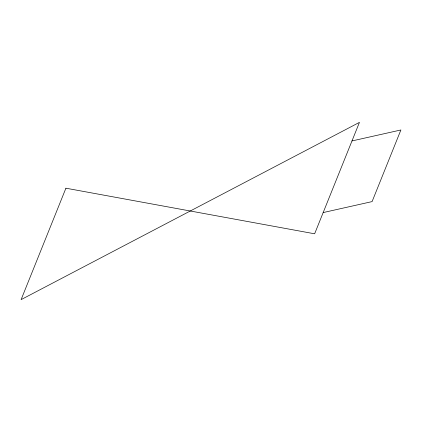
<?xml version="1.0" encoding="UTF-8"?>
<svg xmlns="http://www.w3.org/2000/svg" width="422" height="422" viewBox="0 0 422 422"><rect width="100%" height="100%" fill="white"/><g stroke="black" fill="none" stroke-linecap="round" stroke-linejoin="round"><path stroke-width="0.63" d="M351.98 140.943L400.9 129.971L372.088 201.6L323.168 212.572M65.916 188.201L21.1 299.631L359.449 122.369L314.633 233.799L65.916 188.201"/></g></svg>
